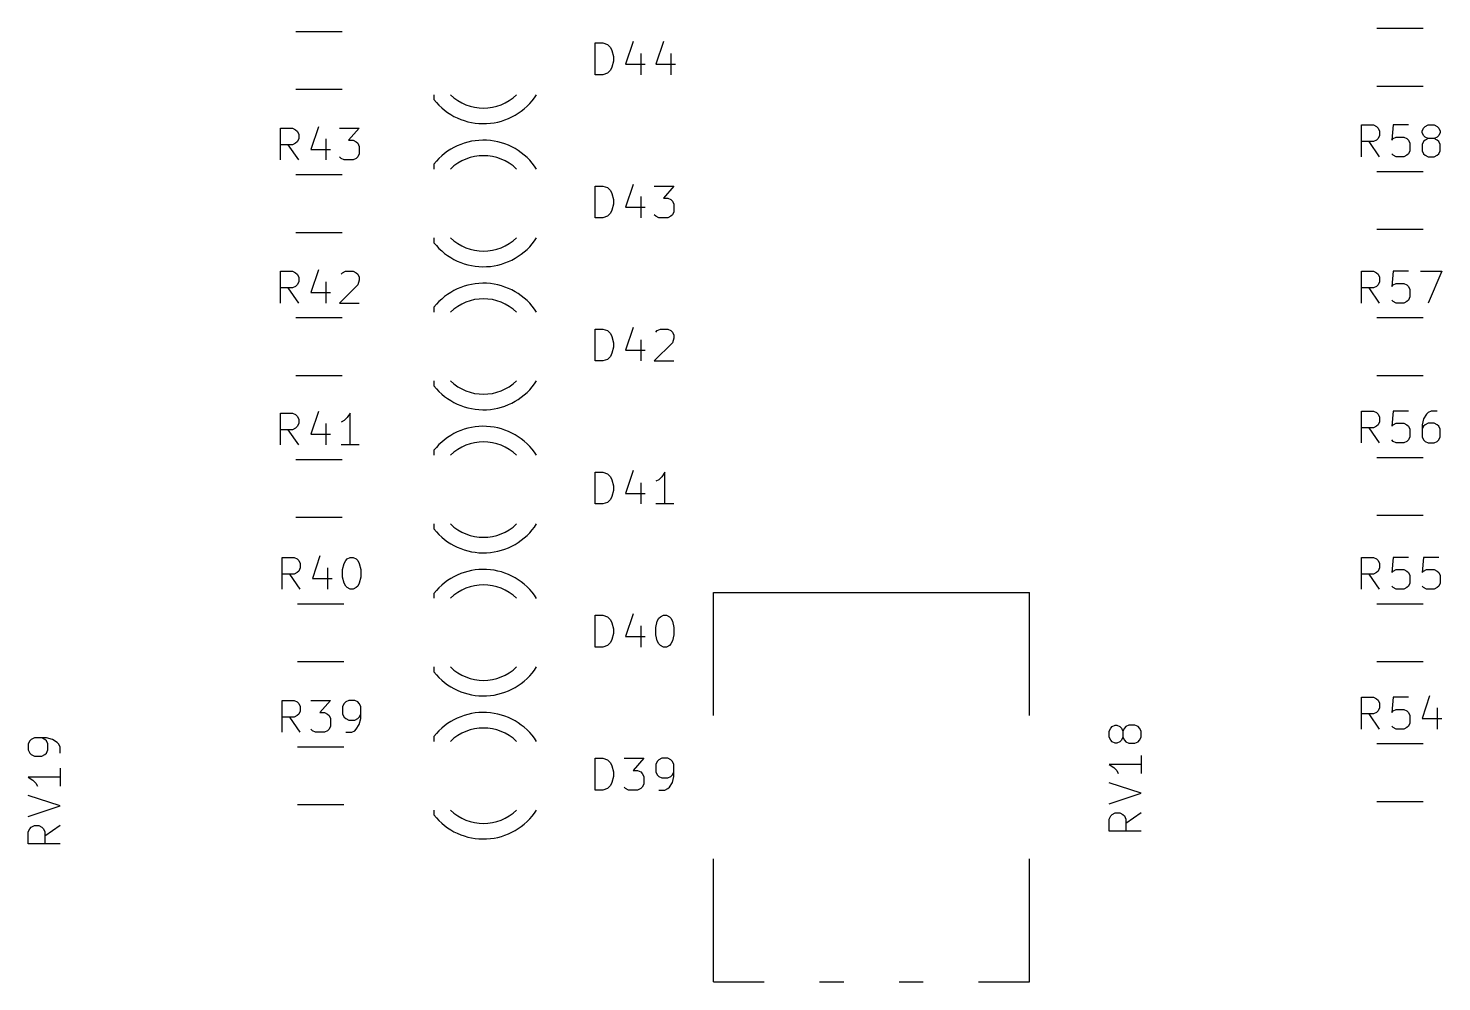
# Model space of a CAD drawing. Extents: x 119 to 479, y -311 to -46.
# Drawn here: x 256.45 to 300.91, y -176.58 to -146.59 of the extents above; entities that cross this region are included whole.
import ezdxf

# ---------------------------------------------------------------- set-up
doc = ezdxf.new("R2010")
doc.units = 0
doc.layers.add('BLACK', color=7, linetype='CONTINUOUS')

msp = doc.modelspace()

# ---------------------------------------------------------------- linework, layer by layer
at = {"layer": 'BLACK', "linetype": 'CONTINUOUS'}
for p, q in [((264.873, -146.69), (266.327, -146.69)), ((298.873, -146.59), (300.327, -146.59)), ((274.286, -148.052), (274.286, -147.052)), ((274.286, -147.052), (274.524, -147.052)), ((274.524, -147.052), (274.667, -147.1)), ((274.667, -147.1), (274.762, -147.195)), ((275.476, -147.005), (275.238, -147.719)), ((276.429, -147.005), (276.19, -147.719)), ((274.762, -147.195), (274.81, -147.29)), ((274.81, -147.29), (274.857, -147.481)), ((274.857, -147.481), (274.857, -147.624)), ((275.714, -147.386), (275.714, -148.052)), ((276.667, -147.386), (276.667, -148.052)), ((274.667, -148.005), (274.524, -148.052)), ((274.762, -147.91), (274.667, -148.005)), ((274.81, -147.814), (274.762, -147.91)), ((274.857, -147.624), (274.81, -147.814)), ((275.238, -147.719), (275.857, -147.719)), ((276.19, -147.719), (276.81, -147.719)), ((274.524, -148.052), (274.286, -148.052)), ((298.873, -148.41), (300.327, -148.41)), ((264.873, -148.51), (266.327, -148.51)), ((269.21, -148.68), (269.21, -148.836)), ((264.386, -150.732), (264.386, -149.732)), ((264.386, -149.732), (264.767, -149.732)), ((264.767, -149.732), (264.862, -149.78)), ((264.862, -149.78), (264.91, -149.828)), ((265.576, -149.685), (265.338, -150.399)), ((266.243, -149.732), (266.862, -149.732)), ((266.862, -149.732), (266.529, -150.113)), ((298.386, -150.632), (298.386, -149.632)), ((298.386, -149.632), (298.767, -149.632)), ((298.767, -149.632), (298.862, -149.68)), ((298.862, -149.68), (298.91, -149.728)), ((298.91, -149.728), (298.957, -149.823)), ((298.957, -149.823), (298.957, -149.966)), ((299.386, -149.632), (299.338, -150.109)), ((299.862, -149.632), (299.386, -149.632)), ((300.29, -149.823), (300.338, -149.728)), ((300.29, -149.87), (300.29, -149.823)), ((300.338, -149.728), (300.386, -149.68)), ((300.386, -149.68), (300.481, -149.632)), ((300.481, -149.632), (300.671, -149.632)), ((300.671, -149.632), (300.767, -149.68)), ((300.767, -149.68), (300.814, -149.728)), ((300.814, -149.728), (300.862, -149.823)), ((300.862, -149.823), (300.862, -149.87)), ((264.767, -150.256), (264.386, -150.256)), ((264.957, -150.732), (264.624, -150.256)), ((264.862, -150.209), (264.767, -150.256)), ((264.91, -150.161), (264.862, -150.209)), ((264.91, -149.828), (264.957, -149.923)), ((264.957, -150.066), (264.91, -150.161)), ((264.957, -149.923), (264.957, -150.066)), ((265.814, -150.066), (265.814, -150.732)), ((266.529, -150.113), (266.671, -150.113)), ((266.671, -150.113), (266.767, -150.161)), ((266.767, -150.161), (266.814, -150.209)), ((266.814, -150.209), (266.862, -150.304)), ((298.767, -150.156), (298.386, -150.156)), ((298.957, -150.632), (298.624, -150.156)), ((298.862, -150.109), (298.767, -150.156)), ((298.91, -150.061), (298.862, -150.109)), ((298.957, -149.966), (298.91, -150.061)), ((299.338, -150.109), (299.386, -150.061)), ((299.386, -150.061), (299.481, -150.013)), ((299.481, -150.013), (299.719, -150.013)), ((299.719, -150.013), (299.814, -150.061)), ((299.814, -150.061), (299.862, -150.109)), ((299.862, -150.109), (299.91, -150.204)), ((299.91, -150.204), (299.91, -150.442)), ((300.338, -149.966), (300.29, -149.87)), ((300.338, -150.156), (300.29, -150.251)), ((300.29, -150.251), (300.29, -150.442)), ((300.386, -150.013), (300.338, -149.966)), ((300.386, -150.109), (300.338, -150.156)), ((300.481, -150.061), (300.386, -150.013)), ((300.481, -150.061), (300.386, -150.109)), ((300.671, -150.061), (300.481, -150.061)), ((300.767, -150.013), (300.671, -150.061)), ((300.767, -150.109), (300.671, -150.061)), ((300.814, -149.966), (300.767, -150.013)), ((300.814, -150.156), (300.767, -150.109)), ((300.862, -149.87), (300.814, -149.966)), ((300.862, -150.251), (300.814, -150.156)), ((300.862, -150.442), (300.862, -150.251)), ((265.338, -150.399), (265.957, -150.399)), ((266.29, -150.685), (266.243, -150.637)), ((266.386, -150.732), (266.29, -150.685)), ((266.767, -150.685), (266.671, -150.732)), ((266.814, -150.637), (266.767, -150.685)), ((266.862, -150.542), (266.814, -150.637)), ((266.862, -150.304), (266.862, -150.542)), ((299.386, -150.585), (299.338, -150.537)), ((299.481, -150.632), (299.386, -150.585)), ((299.719, -150.632), (299.481, -150.632)), ((299.814, -150.585), (299.719, -150.632)), ((299.862, -150.537), (299.814, -150.585)), ((299.91, -150.442), (299.862, -150.537)), ((300.29, -150.442), (300.338, -150.537)), ((300.338, -150.537), (300.386, -150.585)), ((300.386, -150.585), (300.481, -150.632)), ((300.481, -150.632), (300.671, -150.632)), ((300.671, -150.632), (300.767, -150.585)), ((300.767, -150.585), (300.814, -150.537)), ((300.814, -150.537), (300.862, -150.442)), ((266.671, -150.732), (266.386, -150.732)), ((269.21, -150.864), (269.21, -151.02)), ((298.873, -151.09), (300.327, -151.09)), ((264.873, -151.19), (266.327, -151.19)), ((274.286, -152.552), (274.286, -151.552)), ((274.286, -151.552), (274.524, -151.552)), ((274.524, -151.552), (274.667, -151.6)), ((274.667, -151.6), (274.762, -151.695)), ((275.476, -151.505), (275.238, -152.219)), ((276.143, -151.552), (276.762, -151.552)), ((276.762, -151.552), (276.429, -151.933)), ((274.762, -151.695), (274.81, -151.79)), ((274.81, -151.79), (274.857, -151.981)), ((274.857, -151.981), (274.857, -152.124)), ((275.714, -151.886), (275.714, -152.552)), ((276.429, -151.933), (276.571, -151.933)), ((276.571, -151.933), (276.667, -151.981)), ((276.667, -151.981), (276.714, -152.029)), ((276.714, -152.029), (276.762, -152.124)), ((274.762, -152.41), (274.667, -152.505)), ((274.81, -152.314), (274.762, -152.41)), ((274.857, -152.124), (274.81, -152.314)), ((275.238, -152.219), (275.857, -152.219)), ((276.19, -152.505), (276.143, -152.457)), ((276.714, -152.457), (276.667, -152.505)), ((276.762, -152.362), (276.714, -152.457)), ((276.762, -152.124), (276.762, -152.362)), ((274.524, -152.552), (274.286, -152.552)), ((274.667, -152.505), (274.524, -152.552)), ((276.286, -152.552), (276.19, -152.505)), ((276.571, -152.552), (276.286, -152.552)), ((276.667, -152.505), (276.571, -152.552)), ((298.873, -152.91), (300.327, -152.91)), ((264.873, -153.01), (266.327, -153.01)), ((269.21, -153.18), (269.21, -153.336)), ((264.386, -155.232), (264.386, -154.232)), ((264.386, -154.232), (264.767, -154.232)), ((264.767, -154.232), (264.862, -154.28)), ((265.576, -154.185), (265.338, -154.899)), ((266.338, -154.28), (266.433, -154.232)), ((266.433, -154.232), (266.671, -154.232)), ((266.671, -154.232), (266.767, -154.28)), ((298.386, -155.232), (298.386, -154.232)), ((298.386, -154.232), (298.767, -154.232)), ((298.767, -154.232), (298.862, -154.28)), ((299.386, -154.232), (299.338, -154.709)), ((299.862, -154.232), (299.386, -154.232)), ((300.243, -154.232), (300.91, -154.232)), ((300.91, -154.232), (300.481, -155.232)), ((264.862, -154.709), (264.767, -154.756)), ((264.862, -154.28), (264.91, -154.328)), ((264.91, -154.661), (264.862, -154.709)), ((264.91, -154.328), (264.957, -154.423)), ((264.957, -154.566), (264.91, -154.661)), ((264.957, -154.423), (264.957, -154.566)), ((265.814, -154.566), (265.814, -155.232)), ((266.814, -154.661), (266.243, -155.232)), ((266.29, -154.328), (266.338, -154.28)), ((266.767, -154.28), (266.814, -154.328)), ((266.814, -154.328), (266.862, -154.423)), ((266.862, -154.518), (266.814, -154.661)), ((266.862, -154.423), (266.862, -154.518)), ((298.862, -154.709), (298.767, -154.756)), ((298.862, -154.28), (298.91, -154.328)), ((298.91, -154.661), (298.862, -154.709)), ((298.91, -154.328), (298.957, -154.423)), ((298.957, -154.566), (298.91, -154.661)), ((298.957, -154.423), (298.957, -154.566)), ((299.338, -154.709), (299.386, -154.661)), ((299.386, -154.661), (299.481, -154.613)), ((299.481, -154.613), (299.719, -154.613)), ((299.719, -154.613), (299.814, -154.661)), ((299.814, -154.661), (299.862, -154.709)), ((299.862, -154.709), (299.91, -154.804)), ((264.767, -154.756), (264.386, -154.756)), ((264.957, -155.232), (264.624, -154.756)), ((265.338, -154.899), (265.957, -154.899)), ((298.767, -154.756), (298.386, -154.756)), ((298.957, -155.232), (298.624, -154.756)), ((299.386, -155.185), (299.338, -155.137)), ((299.862, -155.137), (299.814, -155.185)), ((299.91, -155.042), (299.862, -155.137)), ((299.91, -154.804), (299.91, -155.042)), ((266.243, -155.232), (266.862, -155.232)), ((269.21, -155.364), (269.21, -155.52)), ((299.481, -155.232), (299.386, -155.185)), ((299.719, -155.232), (299.481, -155.232)), ((299.814, -155.185), (299.719, -155.232)), ((264.873, -155.69), (266.327, -155.69)), ((275.476, -156.005), (275.238, -156.719)), ((298.873, -155.69), (300.327, -155.69)), ((274.286, -157.052), (274.286, -156.052)), ((274.286, -156.052), (274.524, -156.052)), ((274.524, -156.052), (274.667, -156.1)), ((274.667, -156.1), (274.762, -156.195)), ((274.762, -156.195), (274.81, -156.29)), ((274.81, -156.29), (274.857, -156.481)), ((274.857, -156.481), (274.857, -156.624)), ((275.714, -156.386), (275.714, -157.052)), ((276.714, -156.481), (276.143, -157.052)), ((276.19, -156.148), (276.238, -156.1)), ((276.238, -156.1), (276.333, -156.052)), ((276.333, -156.052), (276.571, -156.052)), ((276.571, -156.052), (276.667, -156.1)), ((276.667, -156.1), (276.714, -156.148)), ((276.714, -156.148), (276.762, -156.243)), ((276.762, -156.338), (276.714, -156.481)), ((276.762, -156.243), (276.762, -156.338)), ((274.762, -156.91), (274.667, -157.005)), ((274.81, -156.814), (274.762, -156.91)), ((274.857, -156.624), (274.81, -156.814)), ((275.238, -156.719), (275.857, -156.719)), ((274.524, -157.052), (274.286, -157.052)), ((274.667, -157.005), (274.524, -157.052)), ((276.143, -157.052), (276.762, -157.052)), ((264.873, -157.51), (266.327, -157.51)), ((269.21, -157.68), (269.21, -157.836)), ((298.873, -157.51), (300.327, -157.51)), ((264.386, -159.692), (264.386, -158.692)), ((264.386, -158.692), (264.767, -158.692)), ((264.767, -158.692), (264.862, -158.74)), ((265.576, -158.645), (265.338, -159.359)), ((266.576, -158.692), (266.481, -158.835)), ((266.576, -159.692), (266.576, -158.692)), ((298.386, -159.632), (298.386, -158.632)), ((298.386, -158.632), (298.767, -158.632)), ((298.767, -158.632), (298.862, -158.68)), ((298.862, -158.68), (298.91, -158.728)), ((299.386, -158.632), (299.338, -159.109)), ((299.862, -158.632), (299.386, -158.632)), ((300.481, -158.68), (300.433, -158.728)), ((300.576, -158.632), (300.481, -158.68)), ((300.767, -158.632), (300.576, -158.632)), ((264.862, -158.74), (264.91, -158.788)), ((264.91, -159.121), (264.862, -159.169)), ((264.91, -158.788), (264.957, -158.883)), ((264.957, -159.026), (264.91, -159.121)), ((264.957, -158.883), (264.957, -159.026)), ((265.814, -159.026), (265.814, -159.692)), ((266.386, -158.93), (266.29, -158.978)), ((266.481, -158.835), (266.386, -158.93)), ((298.767, -159.156), (298.386, -159.156)), ((298.957, -159.632), (298.624, -159.156)), ((298.862, -159.109), (298.767, -159.156)), ((298.91, -159.061), (298.862, -159.109)), ((298.91, -158.728), (298.957, -158.823)), ((298.957, -158.966), (298.91, -159.061)), ((298.957, -158.823), (298.957, -158.966)), ((299.338, -159.109), (299.386, -159.061)), ((299.386, -159.061), (299.481, -159.013)), ((299.481, -159.013), (299.719, -159.013)), ((299.719, -159.013), (299.814, -159.061)), ((299.814, -159.061), (299.862, -159.109)), ((299.862, -159.109), (299.91, -159.204)), ((300.338, -158.87), (300.29, -159.061)), ((300.29, -159.061), (300.29, -159.442)), ((300.338, -159.109), (300.29, -159.204)), ((300.433, -158.728), (300.338, -158.87)), ((300.386, -159.061), (300.338, -159.109)), ((300.481, -159.013), (300.386, -159.061)), ((300.671, -159.013), (300.481, -159.013)), ((300.767, -159.061), (300.671, -159.013)), ((300.814, -159.109), (300.767, -159.061)), ((300.862, -159.204), (300.814, -159.109)), ((264.767, -159.216), (264.386, -159.216)), ((264.957, -159.692), (264.624, -159.216)), ((264.862, -159.169), (264.767, -159.216)), ((265.338, -159.359), (265.957, -159.359)), ((299.386, -159.585), (299.338, -159.537)), ((299.481, -159.632), (299.386, -159.585)), ((299.814, -159.585), (299.719, -159.632)), ((299.862, -159.537), (299.814, -159.585)), ((299.91, -159.442), (299.862, -159.537)), ((299.91, -159.204), (299.91, -159.442)), ((300.29, -159.442), (300.338, -159.537)), ((300.338, -159.537), (300.386, -159.585)), ((300.386, -159.585), (300.481, -159.632)), ((300.671, -159.632), (300.767, -159.585)), ((300.767, -159.585), (300.814, -159.537)), ((300.814, -159.537), (300.862, -159.442)), ((300.862, -159.442), (300.862, -159.204)), ((266.862, -159.692), (266.29, -159.692)), ((269.21, -159.864), (269.21, -160.02)), ((299.719, -159.632), (299.481, -159.632)), ((300.481, -159.632), (300.671, -159.632)), ((264.873, -160.15), (266.327, -160.15)), ((298.873, -160.09), (300.327, -160.09)), ((274.286, -161.552), (274.286, -160.552)), ((274.286, -160.552), (274.524, -160.552)), ((274.524, -160.552), (274.667, -160.6)), ((274.667, -160.6), (274.762, -160.695)), ((274.762, -160.695), (274.81, -160.79)), ((274.81, -160.79), (274.857, -160.981)), ((275.476, -160.505), (275.238, -161.219)), ((275.714, -160.886), (275.714, -161.552)), ((276.286, -160.79), (276.19, -160.838)), ((276.381, -160.695), (276.286, -160.79)), ((276.476, -160.552), (276.381, -160.695)), ((276.476, -161.552), (276.476, -160.552)), ((274.81, -161.314), (274.762, -161.41)), ((274.857, -161.124), (274.81, -161.314)), ((274.857, -160.981), (274.857, -161.124)), ((275.238, -161.219), (275.857, -161.219)), ((274.524, -161.552), (274.286, -161.552)), ((274.667, -161.505), (274.524, -161.552)), ((274.762, -161.41), (274.667, -161.505)), ((276.762, -161.552), (276.19, -161.552)), ((264.873, -161.97), (266.327, -161.97)), ((269.21, -162.18), (269.21, -162.336)), ((298.873, -161.91), (300.327, -161.91)), ((264.436, -164.232), (264.436, -163.232)), ((264.436, -163.232), (264.817, -163.232)), ((264.817, -163.232), (264.912, -163.28)), ((264.912, -163.28), (264.96, -163.328)), ((264.96, -163.328), (265.007, -163.423)), ((265.007, -163.566), (264.96, -163.661)), ((265.007, -163.423), (265.007, -163.566)), ((265.626, -163.185), (265.388, -163.899)), ((265.864, -163.566), (265.864, -164.232)), ((266.34, -163.613), (266.388, -163.423)), ((266.388, -163.423), (266.436, -163.328)), ((266.436, -163.328), (266.483, -163.28)), ((266.483, -163.28), (266.579, -163.232)), ((266.579, -163.232), (266.674, -163.232)), ((266.674, -163.232), (266.769, -163.28)), ((266.769, -163.28), (266.817, -163.328)), ((266.817, -163.328), (266.864, -163.423)), ((266.864, -163.423), (266.912, -163.613)), ((298.386, -164.232), (298.386, -163.232)), ((298.386, -163.232), (298.767, -163.232)), ((298.767, -163.232), (298.862, -163.28)), ((298.862, -163.28), (298.91, -163.328)), ((298.91, -163.328), (298.957, -163.423)), ((298.957, -163.566), (298.91, -163.661)), ((298.957, -163.423), (298.957, -163.566)), ((299.386, -163.232), (299.338, -163.709)), ((299.862, -163.232), (299.386, -163.232)), ((300.338, -163.232), (300.29, -163.709)), ((300.814, -163.232), (300.338, -163.232)), ((264.817, -163.756), (264.436, -163.756)), ((265.007, -164.232), (264.674, -163.756)), ((264.912, -163.709), (264.817, -163.756)), ((264.96, -163.661), (264.912, -163.709)), ((265.388, -163.899), (266.007, -163.899)), ((266.34, -163.851), (266.34, -163.613)), ((266.388, -164.042), (266.34, -163.851)), ((266.436, -164.137), (266.388, -164.042)), ((266.864, -164.042), (266.817, -164.137)), ((266.912, -163.851), (266.864, -164.042)), ((266.912, -163.613), (266.912, -163.851)), ((298.767, -163.756), (298.386, -163.756)), ((298.957, -164.232), (298.624, -163.756)), ((298.862, -163.709), (298.767, -163.756)), ((298.91, -163.661), (298.862, -163.709)), ((299.338, -163.709), (299.386, -163.661)), ((299.386, -163.661), (299.481, -163.613)), ((299.481, -163.613), (299.719, -163.613)), ((299.719, -163.613), (299.814, -163.661)), ((299.814, -163.661), (299.862, -163.709)), ((299.862, -163.709), (299.91, -163.804)), ((299.91, -164.042), (299.862, -164.137)), ((299.91, -163.804), (299.91, -164.042)), ((300.29, -163.709), (300.338, -163.661)), ((300.338, -163.661), (300.433, -163.613)), ((300.433, -163.613), (300.671, -163.613)), ((300.671, -163.613), (300.767, -163.661)), ((300.767, -163.661), (300.814, -163.709)), ((300.814, -163.709), (300.862, -163.804)), ((300.862, -164.042), (300.814, -164.137)), ((300.862, -163.804), (300.862, -164.042)), ((266.483, -164.185), (266.436, -164.137)), ((266.579, -164.232), (266.483, -164.185)), ((266.674, -164.232), (266.579, -164.232)), ((266.769, -164.185), (266.674, -164.232)), ((266.817, -164.137), (266.769, -164.185)), ((269.21, -164.364), (269.21, -164.52)), ((278, -164.34), (287.94, -164.34)), ((278, -168.205), (278, -164.34)), ((287.94, -168.205), (287.94, -164.34)), ((299.386, -164.185), (299.338, -164.137)), ((299.481, -164.232), (299.386, -164.185)), ((299.719, -164.232), (299.481, -164.232)), ((299.814, -164.185), (299.719, -164.232)), ((299.862, -164.137), (299.814, -164.185)), ((300.338, -164.185), (300.29, -164.137)), ((300.433, -164.232), (300.338, -164.185)), ((300.671, -164.232), (300.433, -164.232)), ((300.767, -164.185), (300.671, -164.232)), ((300.814, -164.137), (300.767, -164.185)), ((264.923, -164.69), (266.377, -164.69)), ((298.873, -164.69), (300.327, -164.69)), ((274.286, -166.052), (274.286, -165.052)), ((274.286, -165.052), (274.524, -165.052)), ((274.524, -165.052), (274.667, -165.1)), ((274.667, -165.1), (274.762, -165.195)), ((274.762, -165.195), (274.81, -165.29)), ((274.81, -165.29), (274.857, -165.481)), ((275.476, -165.005), (275.238, -165.719)), ((276.19, -165.433), (276.238, -165.243)), ((276.238, -165.243), (276.286, -165.148)), ((276.286, -165.148), (276.333, -165.1)), ((276.333, -165.1), (276.429, -165.052)), ((276.429, -165.052), (276.524, -165.052)), ((276.524, -165.052), (276.619, -165.1)), ((276.619, -165.1), (276.667, -165.148)), ((276.667, -165.148), (276.714, -165.243)), ((276.714, -165.243), (276.762, -165.433)), ((274.81, -165.814), (274.762, -165.91)), ((274.857, -165.624), (274.81, -165.814)), ((274.857, -165.481), (274.857, -165.624)), ((275.238, -165.719), (275.857, -165.719)), ((275.714, -165.386), (275.714, -166.052)), ((276.19, -165.671), (276.19, -165.433)), ((276.238, -165.862), (276.19, -165.671)), ((276.762, -165.671), (276.714, -165.862)), ((276.762, -165.433), (276.762, -165.671)), ((274.524, -166.052), (274.286, -166.052)), ((274.667, -166.005), (274.524, -166.052)), ((274.762, -165.91), (274.667, -166.005)), ((276.286, -165.957), (276.238, -165.862)), ((276.333, -166.005), (276.286, -165.957)), ((276.429, -166.052), (276.333, -166.005)), ((276.524, -166.052), (276.429, -166.052)), ((276.619, -166.005), (276.524, -166.052)), ((276.667, -165.957), (276.619, -166.005)), ((276.714, -165.862), (276.667, -165.957)), ((264.923, -166.51), (266.377, -166.51)), ((269.21, -166.68), (269.21, -166.836)), ((298.873, -166.51), (300.327, -166.51)), ((300.529, -167.585), (300.29, -168.299)), ((264.436, -168.732), (264.436, -167.732)), ((264.436, -167.732), (264.817, -167.732)), ((264.817, -167.732), (264.912, -167.78)), ((264.912, -167.78), (264.96, -167.828)), ((264.96, -167.828), (265.007, -167.923)), ((265.007, -167.923), (265.007, -168.066)), ((265.34, -167.732), (265.96, -167.732)), ((265.96, -167.732), (265.626, -168.113)), ((266.388, -167.828), (266.34, -167.923)), ((266.34, -167.923), (266.34, -168.161)), ((266.436, -167.78), (266.388, -167.828)), ((266.531, -167.732), (266.436, -167.78)), ((266.721, -167.732), (266.531, -167.732)), ((266.817, -167.78), (266.721, -167.732)), ((266.864, -167.828), (266.817, -167.78)), ((266.912, -167.923), (266.864, -167.828)), ((266.912, -168.304), (266.912, -167.923)), ((298.386, -168.632), (298.386, -167.632)), ((298.386, -167.632), (298.767, -167.632)), ((298.767, -167.632), (298.862, -167.68)), ((298.862, -167.68), (298.91, -167.728)), ((298.91, -167.728), (298.957, -167.823)), ((298.957, -167.966), (298.91, -168.061)), ((298.957, -167.823), (298.957, -167.966)), ((299.386, -167.632), (299.338, -168.109)), ((299.862, -167.632), (299.386, -167.632)), ((299.386, -168.061), (299.481, -168.013)), ((299.481, -168.013), (299.719, -168.013)), ((299.719, -168.013), (299.814, -168.061)), ((300.767, -167.966), (300.767, -168.632)), ((264.817, -168.256), (264.436, -168.256)), ((265.007, -168.732), (264.674, -168.256)), ((264.912, -168.209), (264.817, -168.256)), ((264.96, -168.161), (264.912, -168.209)), ((265.007, -168.066), (264.96, -168.161)), ((265.626, -168.113), (265.769, -168.113)), ((265.769, -168.113), (265.864, -168.161)), ((265.864, -168.161), (265.912, -168.209)), ((265.912, -168.209), (265.96, -168.304)), ((265.96, -168.304), (265.96, -168.542)), ((266.34, -168.161), (266.388, -168.256)), ((266.388, -168.256), (266.436, -168.304)), ((266.436, -168.304), (266.531, -168.351)), ((266.531, -168.351), (266.721, -168.351)), ((266.721, -168.351), (266.817, -168.304)), ((266.769, -168.637), (266.864, -168.494)), ((266.817, -168.304), (266.864, -168.256)), ((266.864, -168.256), (266.912, -168.161)), ((266.864, -168.494), (266.912, -168.304)), ((298.767, -168.156), (298.386, -168.156)), ((298.957, -168.632), (298.624, -168.156)), ((298.862, -168.109), (298.767, -168.156)), ((298.91, -168.061), (298.862, -168.109)), ((299.338, -168.109), (299.386, -168.061)), ((299.814, -168.061), (299.862, -168.109)), ((299.862, -168.109), (299.91, -168.204)), ((299.91, -168.442), (299.862, -168.537)), ((299.91, -168.204), (299.91, -168.442)), ((300.29, -168.299), (300.91, -168.299)), ((256.643, -168.91), (256.548, -168.957)), ((257.024, -168.91), (256.643, -168.91)), ((256.976, -168.957), (256.881, -168.91)), ((257.214, -168.957), (257.024, -168.91)), ((265.388, -168.685), (265.34, -168.637)), ((265.483, -168.732), (265.388, -168.685)), ((265.769, -168.732), (265.483, -168.732)), ((265.864, -168.685), (265.769, -168.732)), ((265.912, -168.637), (265.864, -168.685)), ((265.96, -168.542), (265.912, -168.637)), ((266.436, -168.732), (266.626, -168.732)), ((266.626, -168.732), (266.721, -168.685)), ((266.721, -168.685), (266.769, -168.637)), ((269.21, -168.864), (269.21, -169.02)), ((290.452, -168.7), (290.5, -168.605)), ((290.452, -168.89), (290.452, -168.7)), ((290.5, -168.986), (290.452, -168.89)), ((290.5, -168.605), (290.548, -168.557)), ((290.548, -168.557), (290.643, -168.51)), ((290.643, -168.51), (290.69, -168.51)), ((290.69, -168.51), (290.786, -168.557)), ((290.786, -168.557), (290.833, -168.605)), ((290.833, -168.605), (290.881, -168.7)), ((290.881, -168.89), (290.833, -168.986)), ((290.929, -168.605), (290.881, -168.7)), ((290.881, -168.7), (290.881, -168.89)), ((290.881, -168.89), (290.929, -168.986)), ((290.976, -168.557), (290.929, -168.605)), ((291.071, -168.51), (290.976, -168.557)), ((291.262, -168.51), (291.071, -168.51)), ((291.357, -168.557), (291.262, -168.51)), ((291.405, -168.605), (291.357, -168.557)), ((291.452, -168.7), (291.405, -168.605)), ((291.405, -168.986), (291.452, -168.89)), ((291.452, -168.89), (291.452, -168.7)), ((299.386, -168.585), (299.338, -168.537)), ((299.481, -168.632), (299.386, -168.585)), ((299.719, -168.632), (299.481, -168.632)), ((299.814, -168.585), (299.719, -168.632)), ((299.862, -168.537), (299.814, -168.585)), ((256.5, -169.005), (256.452, -169.1)), ((256.452, -169.1), (256.452, -169.29)), ((256.452, -169.29), (256.5, -169.386)), ((256.548, -168.957), (256.5, -169.005)), ((257.024, -169.005), (256.976, -168.957)), ((257.071, -169.1), (257.024, -169.005)), ((257.024, -169.386), (257.071, -169.29)), ((257.071, -169.29), (257.071, -169.1)), ((257.357, -169.052), (257.214, -168.957)), ((257.405, -169.1), (257.357, -169.052)), ((257.452, -169.195), (257.405, -169.1)), ((257.452, -169.386), (257.452, -169.195)), ((264.923, -169.19), (266.377, -169.19)), ((290.548, -169.033), (290.5, -168.986)), ((290.643, -169.081), (290.548, -169.033)), ((290.69, -169.081), (290.643, -169.081)), ((290.786, -169.033), (290.69, -169.081)), ((290.833, -168.986), (290.786, -169.033)), ((290.929, -168.986), (290.976, -169.033)), ((290.976, -169.033), (291.071, -169.081)), ((291.071, -169.081), (291.262, -169.081)), ((291.262, -169.081), (291.357, -169.033)), ((291.357, -169.033), (291.405, -168.986)), ((298.873, -169.09), (300.327, -169.09)), ((256.5, -169.386), (256.548, -169.433)), ((256.548, -169.433), (256.643, -169.481)), ((256.643, -169.481), (256.881, -169.481)), ((256.881, -169.481), (256.976, -169.433)), ((256.976, -169.433), (257.024, -169.386)), ((274.286, -170.552), (274.286, -169.552)), ((274.286, -169.552), (274.524, -169.552)), ((274.524, -169.552), (274.667, -169.6)), ((274.667, -169.6), (274.762, -169.695)), ((274.762, -169.695), (274.81, -169.79)), ((274.81, -169.79), (274.857, -169.981)), ((275.19, -169.552), (275.81, -169.552)), ((275.81, -169.552), (275.476, -169.933)), ((276.238, -169.648), (276.19, -169.743)), ((276.19, -169.743), (276.19, -169.981)), ((276.286, -169.6), (276.238, -169.648)), ((276.381, -169.552), (276.286, -169.6)), ((276.571, -169.552), (276.381, -169.552)), ((276.667, -169.6), (276.571, -169.552)), ((276.714, -169.648), (276.667, -169.6)), ((276.762, -169.743), (276.714, -169.648)), ((276.762, -170.124), (276.762, -169.743)), ((291.452, -169.748), (290.452, -169.748)), ((290.452, -169.748), (290.595, -169.843)), ((291.452, -169.462), (291.452, -170.033)), ((257.452, -170.148), (256.452, -170.148)), ((256.452, -170.148), (256.595, -170.243)), ((256.595, -170.243), (256.69, -170.338)), ((257.452, -169.862), (257.452, -170.433)), ((274.857, -170.124), (274.81, -170.314)), ((274.857, -169.981), (274.857, -170.124)), ((275.476, -169.933), (275.619, -169.933)), ((275.619, -169.933), (275.714, -169.981)), ((275.714, -169.981), (275.762, -170.029)), ((275.762, -170.029), (275.81, -170.124)), ((275.81, -170.124), (275.81, -170.362)), ((276.19, -169.981), (276.238, -170.076)), ((276.238, -170.076), (276.286, -170.124)), ((276.286, -170.124), (276.381, -170.171)), ((276.381, -170.171), (276.571, -170.171)), ((276.571, -170.171), (276.667, -170.124)), ((276.667, -170.124), (276.714, -170.076)), ((276.714, -170.076), (276.762, -169.981)), ((276.714, -170.314), (276.762, -170.124)), ((290.595, -169.843), (290.69, -169.938)), ((290.69, -169.938), (290.738, -170.033)), ((256.69, -170.338), (256.738, -170.433)), ((274.524, -170.552), (274.286, -170.552)), ((274.667, -170.505), (274.524, -170.552)), ((274.762, -170.41), (274.667, -170.505)), ((274.81, -170.314), (274.762, -170.41)), ((275.238, -170.505), (275.19, -170.457)), ((275.333, -170.552), (275.238, -170.505)), ((275.619, -170.552), (275.333, -170.552)), ((275.714, -170.505), (275.619, -170.552)), ((275.762, -170.457), (275.714, -170.505)), ((275.81, -170.362), (275.762, -170.457)), ((276.286, -170.552), (276.476, -170.552)), ((276.476, -170.552), (276.571, -170.505)), ((276.571, -170.505), (276.619, -170.457)), ((276.619, -170.457), (276.714, -170.314)), ((291.452, -170.652), (290.452, -170.319)), ((290.452, -170.986), (291.452, -170.652)), ((257.452, -171.052), (256.452, -170.719)), ((256.452, -171.386), (257.452, -171.052)), ((264.923, -171.01), (266.377, -171.01)), ((298.873, -170.91), (300.327, -170.91)), ((269.21, -171.18), (269.21, -171.336)), ((290.452, -171.462), (290.5, -171.367)), ((290.452, -171.843), (290.452, -171.462)), ((290.5, -171.367), (290.548, -171.319)), ((290.548, -171.319), (290.643, -171.271)), ((290.643, -171.271), (290.786, -171.271)), ((290.786, -171.271), (290.881, -171.319)), ((290.881, -171.319), (290.929, -171.367)), ((290.929, -171.367), (290.976, -171.462)), ((291.452, -171.271), (290.976, -171.605)), ((290.976, -171.462), (290.976, -171.843)), ((256.452, -171.862), (256.5, -171.767)), ((256.452, -172.243), (256.452, -171.862)), ((256.5, -171.767), (256.548, -171.719)), ((256.548, -171.719), (256.643, -171.671)), ((256.643, -171.671), (256.786, -171.671)), ((256.786, -171.671), (256.881, -171.719)), ((256.881, -171.719), (256.929, -171.767)), ((256.929, -171.767), (256.976, -171.862)), ((257.452, -171.671), (256.976, -172.005)), ((256.976, -171.862), (256.976, -172.243)), ((291.452, -171.843), (290.452, -171.843)), ((257.452, -172.243), (256.452, -172.243)), ((278, -176.58), (278, -172.715)), ((287.94, -176.58), (287.94, -172.715)), ((278, -176.58), (279.599, -176.58)), ((281.341, -176.58), (282.1, -176.58)), ((283.841, -176.58), (284.6, -176.58)), ((286.34, -176.58), (287.94, -176.58))]:
    msp.add_line(p, q, dxfattribs=at)
at = {"layer": 'BLACK'}
for centre, radius, start, end in [((270.77, -147.6), 1.99, -141.621, -32.8209), ((270.77, -147.6), 1.5, -133.946, -46.0455), ((270.77, -152.1), 1.99, 32.8209, 141.621), ((270.77, -152.1), 1.5, 46.0455, 133.946), ((270.77, -152.1), 1.99, -141.621, -32.8209), ((270.77, -152.1), 1.5, -133.946, -46.0455), ((270.77, -156.6), 1.99, 32.8209, 141.621), ((270.77, -156.6), 1.5, 46.0455, 133.946), ((270.77, -156.6), 1.99, -141.621, -32.8209), ((270.77, -156.6), 1.5, -133.946, -46.0455), ((270.77, -161.1), 1.99, 32.8209, 141.621), ((270.77, -161.1), 1.5, 46.0455, 133.946), ((270.77, -161.1), 1.99, -141.621, -32.8209), ((270.77, -161.1), 1.5, -133.946, -46.0455), ((270.77, -165.6), 1.99, 32.8209, 141.621), ((270.77, -165.6), 1.5, 46.0455, 133.946), ((270.77, -165.6), 1.99, -141.621, -32.8209), ((270.77, -165.6), 1.5, -133.946, -46.0455), ((270.77, -170.1), 1.99, 32.8209, 141.621), ((270.77, -170.1), 1.5, 46.0455, 133.946), ((270.77, -170.1), 1.99, -141.621, -32.8209), ((270.77, -170.1), 1.5, -133.946, -46.0455)]:
    msp.add_arc(centre, radius, start, end, dxfattribs=at)

doc.saveas('drawing.dxf')
